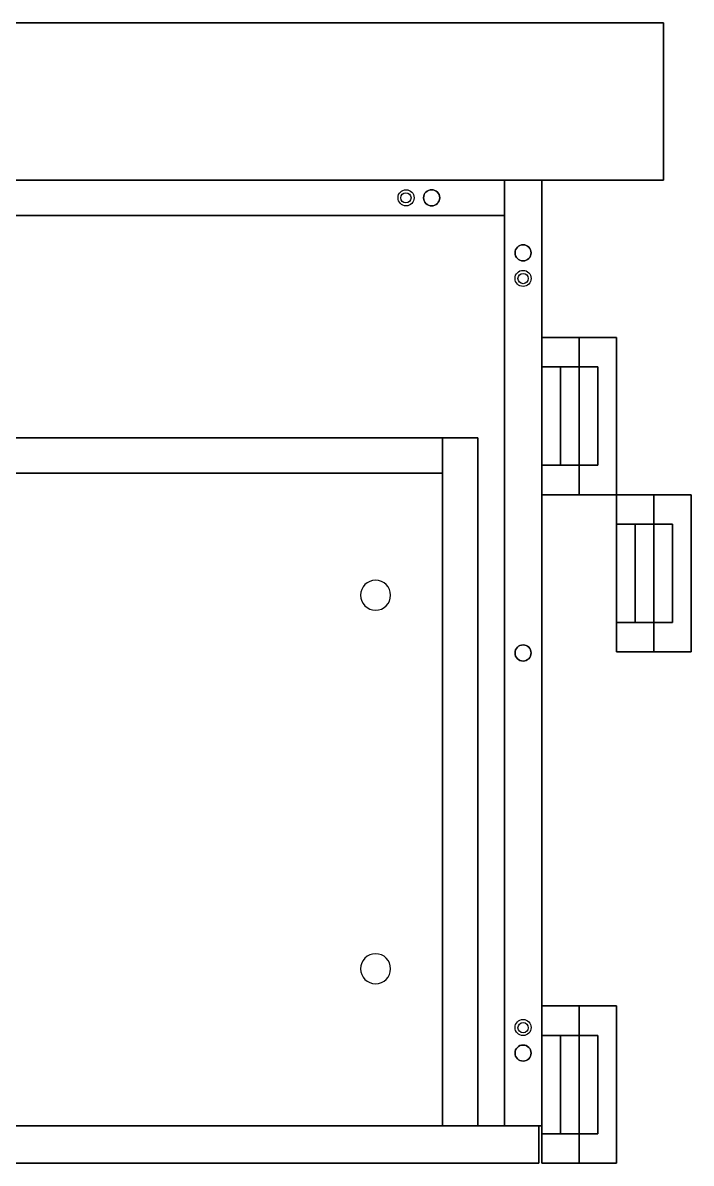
# Model space of a CAD drawing. Extents: x -234 to 3254, y -500 to 80.
# Drawn here: x 2914 to 3254, y -500 to 80 of the extents above; entities that cross this region are included whole.
import ezdxf

# ---------------------------------------------------------------- set-up
doc = ezdxf.new("R2010")
doc.units = 0

# ---------------------------------------------------------------- blocks, each defined once
blk = doc.blocks.new('Rack florencia.escritorio flotante_1cajon con ajuste izq.Suelo (1)', base_point=(505.5, 450))
at = {"layer": 'c-guatambu', "color": 0}
for points, invisible_edges in [([(19, 500), (950, 500), (473.26, 479.92), (19, 500)], 14), ([(950, 500, 19), (19, 500, 19), (477.74, 479.92, 19), (950, 500, 19)], 14), ([(473.26, 479.92), (950, 500), (477.74, 479.92), (473.26, 479.92)], 11), ([(477.74, 479.92), (950, 500), (482.18, 479.25), (477.74, 479.92)], 11), ([(950, 500, 19), (477.74, 479.92, 19), (482.18, 479.25, 19), (950, 500, 19)], 13), ([(482.18, 479.25), (950, 500), (486.46, 477.93), (482.18, 479.25)], 11), ([(950, 500, 19), (482.18, 479.25, 19), (486.46, 477.93, 19), (950, 500, 19)], 13), ([(486.46, 477.93), (950, 500), (490.5, 475.98), (486.46, 477.93)], 11), ([(950, 500, 19), (486.46, 477.93, 19), (490.5, 475.98, 19), (950, 500, 19)], 13), ([(490.5, 475.98), (950, 500), (494.2, 473.45), (490.5, 475.98)], 11), ([(950, 500, 19), (490.5, 475.98, 19), (494.2, 473.45, 19), (950, 500, 19)], 13), ([(494.2, 473.45), (950, 500), (497.49, 470.41), (494.2, 473.45)], 11), ([(950, 500, 19), (494.2, 473.45, 19), (497.49, 470.41, 19), (950, 500, 19)], 13), ([(497.49, 470.41), (950, 500), (500.29, 466.9), (497.49, 470.41)], 11), ([(950, 500, 19), (497.49, 470.41, 19), (950, 19, 19), (950, 500, 19)], 11), ([(500.29, 466.9), (950, 500), (502.53, 463.02), (500.29, 466.9)], 11), ([(502.53, 463.02), (950, 500), (504.17, 458.84), (502.53, 463.02)], 11), ([(504.17, 458.84), (950, 500), (505.16, 454.47), (504.17, 458.84)], 11), ([(505.16, 454.47), (950, 500), (505.5, 450), (505.16, 454.47)], 11), ([(505.5, 450), (950, 500), (950, 19), (505.5, 450)], 13), ([(950, 19, 19), (497.49, 470.41, 19), (500.29, 466.9, 19), (950, 19, 19)], 13), ([(950, 19, 19), (500.29, 466.9, 19), (502.53, 463.02, 19), (950, 19, 19)], 13), ([(950, 19, 19), (502.53, 463.02, 19), (504.17, 458.84, 19), (950, 19, 19)], 13), ([(950, 19, 19), (504.17, 458.84, 19), (505.16, 454.47, 19), (950, 19, 19)], 13), ([(950, 19, 19), (505.16, 454.47, 19), (505.5, 450, 19), (950, 19, 19)], 13), ([(505.16, 445.53), (505.5, 450), (950, 19), (505.16, 445.53)], 14), ([(950, 19, 19), (505.5, 450, 19), (505.16, 445.53, 19), (950, 19, 19)], 13), ([(502.53, 436.98), (504.17, 441.16), (950, 19), (502.53, 436.98)], 14), ([(950, 19, 19), (504.17, 441.16, 19), (502.53, 436.98, 19), (950, 19, 19)], 13), ([(504.17, 441.16), (505.16, 445.53), (950, 19), (504.17, 441.16)], 14), ([(950, 19, 19), (505.16, 445.53, 19), (504.17, 441.16, 19), (950, 19, 19)], 13), ([(500.29, 433.1), (502.53, 436.98), (950, 19), (500.29, 433.1)], 14), ([(950, 19, 19), (502.53, 436.98, 19), (500.29, 433.1, 19), (950, 19, 19)], 13), ([(494.2, 426.55), (497.49, 429.59), (950, 19), (494.2, 426.55)], 14), ([(950, 19, 19), (497.49, 429.59, 19), (494.2, 426.55, 19), (950, 19, 19)], 13), ([(497.49, 429.59), (500.29, 433.1), (950, 19), (497.49, 429.59)], 14), ([(950, 19, 19), (500.29, 433.1, 19), (497.49, 429.59, 19), (950, 19, 19)], 13), ([(19, 19), (456.8, 426.55), (950, 19), (19, 19)], 11), ([(950, 19, 19), (494.2, 426.55, 19), (19, 19, 19), (950, 19, 19)], 11), ([(456.8, 426.55), (460.5, 424.02), (950, 19), (456.8, 426.55)], 14), ([(460.5, 424.02), (464.54, 422.07), (950, 19), (460.5, 424.02)], 14), ([(486.46, 422.07), (490.5, 424.02), (950, 19), (486.46, 422.07)], 14), ([(490.5, 424.02), (494.2, 426.55), (950, 19), (490.5, 424.02)], 14), ([(464.54, 422.07), (468.82, 420.75), (950, 19), (464.54, 422.07)], 14), ([(468.82, 420.75), (473.26, 420.08), (950, 19), (468.82, 420.75)], 14), ([(473.26, 420.08), (477.74, 420.08), (950, 19), (473.26, 420.08)], 14), ([(477.74, 420.08), (482.18, 420.75), (950, 19), (477.74, 420.08)], 14), ([(482.18, 420.75), (486.46, 422.07), (950, 19), (482.18, 420.75)], 14)]:
    blk.add_3dface(points, dxfattribs=dict(at, invisible_edges=invisible_edges))
blk.add_3dface([(950, 19, 19), (19, 19, 19), (19, 19), (950, 19)], dxfattribs=at)
at = {"layer": 'negro', "color": 0}
for points in [[(19, 500, 19), (950, 500, 19), (950, 500), (19, 500)], [(950, 500, 19), (950, 19, 19), (950, 19), (950, 500)]]:
    blk.add_3dface(points, dxfattribs=at)
blk = doc.blocks.new('Rack florencia.escritorio flotante_1cajon con ajuste izq.Suelo')
at = {"layer": 'Taladro'}
for centre, radius in [((881, 491), 4.1), ((880.92, 491), 2.6), ((940.5, 450), 4.1), ((940.5, 449.92), 2.6), ((940.5, 69), 4.1), ((940.5, 68.92), 2.6)]:
    blk.add_circle(centre, radius, dxfattribs=at)
at = {"layer": 'c-guatambu'}
blk.add_blockref('Rack florencia.escritorio flotante_1cajon con ajuste izq.Suelo (1)', (505.5, 450), dxfattribs=at)
blk = doc.blocks.new('Rack florencia.escritorio flotante_1cajon con ajuste izq.Techo (1)', base_point=(445, 450, 150))
at = {"layer": 'c-guatambu', "color": 0}
for points, invisible_edges in [([(950, 500, 150), (0, 500, 150), (477.24, 479.92, 150), (950, 500, 150)], 14), ([(0, 500, 131), (950, 500, 131), (472.94, 474.91, 131), (0, 500, 131)], 14), ([(472.94, 474.91, 131), (950, 500, 131), (477.06, 474.91, 131), (472.94, 474.91, 131)], 11), ([(477.06, 474.91, 131), (950, 500, 131), (481.14, 474.24, 131), (477.06, 474.91, 131)], 11), ([(950, 500, 150), (477.24, 479.92, 150), (481.68, 479.25, 150), (950, 500, 150)], 13), ([(481.14, 474.24, 131), (950, 500, 131), (485.04, 472.89, 131), (481.14, 474.24, 131)], 11), ([(950, 500, 150), (481.68, 479.25, 150), (485.96, 477.93, 150), (950, 500, 150)], 13), ([(485.04, 472.89, 131), (950, 500, 131), (488.67, 470.93, 131), (485.04, 472.89, 131)], 11), ([(950, 500, 150), (485.96, 477.93, 150), (490, 475.98, 150), (950, 500, 150)], 13), ([(488.67, 470.93, 131), (950, 500, 131), (491.93, 468.39, 131), (488.67, 470.93, 131)], 11), ([(950, 500, 150), (490, 475.98, 150), (493.7, 473.45, 150), (950, 500, 150)], 13), ([(491.93, 468.39, 131), (950, 500, 131), (494.73, 465.36, 131), (491.93, 468.39, 131)], 11), ([(950, 500, 150), (493.7, 473.45, 150), (496.99, 470.41, 150), (950, 500, 150)], 13), ([(494.73, 465.36, 131), (950, 500, 131), (496.99, 461.9, 131), (494.73, 465.36, 131)], 11), ([(950, 500, 150), (496.99, 470.41, 150), (950, 19, 150), (950, 500, 150)], 11), ([(496.99, 461.9, 131), (950, 500, 131), (498.65, 458.12, 131), (496.99, 461.9, 131)], 11), ([(498.65, 458.12, 131), (950, 500, 131), (499.66, 454.11, 131), (498.65, 458.12, 131)], 11), ([(499.66, 454.11, 131), (950, 500, 131), (500, 450, 131), (499.66, 454.11, 131)], 11), ([(500, 450, 131), (950, 500, 131), (950, 19, 131), (500, 450, 131)], 13), ([(950, 19, 150), (496.99, 470.41, 150), (499.79, 466.9, 150), (950, 19, 150)], 13), ([(950, 19, 150), (499.79, 466.9, 150), (502.03, 463.02, 150), (950, 19, 150)], 13), ([(950, 19, 150), (502.03, 463.02, 150), (503.67, 458.84, 150), (950, 19, 150)], 13), ([(950, 19, 150), (503.67, 458.84, 150), (504.66, 454.47, 150), (950, 19, 150)], 13), ([(950, 19, 150), (504.66, 454.47, 150), (505, 450, 150), (950, 19, 150)], 13), ([(499.66, 445.89, 131), (500, 450, 131), (950, 19, 131), (499.66, 445.89, 131)], 14), ([(950, 19, 150), (505, 450, 150), (504.66, 445.53, 150), (950, 19, 150)], 13), ([(496.99, 438.1, 131), (498.65, 441.88, 131), (950, 19, 131), (496.99, 438.1, 131)], 14), ([(498.65, 441.88, 131), (499.66, 445.89, 131), (950, 19, 131), (498.65, 441.88, 131)], 14), ([(950, 19, 150), (503.67, 441.16, 150), (502.03, 436.98, 150), (950, 19, 150)], 13), ([(950, 19, 150), (504.66, 445.53, 150), (503.67, 441.16, 150), (950, 19, 150)], 13), ([(494.73, 434.64, 131), (496.99, 438.1, 131), (950, 19, 131), (494.73, 434.64, 131)], 14), ([(950, 19, 150), (502.03, 436.98, 150), (499.79, 433.1, 150), (950, 19, 150)], 13), ([(0, 19, 131), (458.07, 431.61, 131), (950, 19, 131), (0, 19, 131)], 11), ([(458.07, 431.61, 131), (461.33, 429.07, 131), (950, 19, 131), (458.07, 431.61, 131)], 14), ([(488.67, 429.07, 131), (491.93, 431.61, 131), (950, 19, 131), (488.67, 429.07, 131)], 14), ([(491.93, 431.61, 131), (494.73, 434.64, 131), (950, 19, 131), (491.93, 431.61, 131)], 14), ([(950, 19, 150), (496.99, 429.59, 150), (493.7, 426.55, 150), (950, 19, 150)], 13), ([(950, 19, 150), (499.79, 433.1, 150), (496.99, 429.59, 150), (950, 19, 150)], 13), ([(950, 19, 150), (493.7, 426.55, 150), (0, 19, 150), (950, 19, 150)], 11), ([(461.33, 429.07, 131), (464.96, 427.11, 131), (950, 19, 131), (461.33, 429.07, 131)], 14), ([(464.96, 427.11, 131), (468.86, 425.76, 131), (950, 19, 131), (464.96, 427.11, 131)], 14), ([(468.86, 425.76, 131), (472.94, 425.09, 131), (950, 19, 131), (468.86, 425.76, 131)], 14), ([(472.94, 425.09, 131), (477.06, 425.09, 131), (950, 19, 131), (472.94, 425.09, 131)], 14), ([(477.06, 425.09, 131), (481.14, 425.76, 131), (950, 19, 131), (477.06, 425.09, 131)], 14), ([(481.14, 425.76, 131), (485.04, 427.11, 131), (950, 19, 131), (481.14, 425.76, 131)], 14), ([(485.04, 427.11, 131), (488.67, 429.07, 131), (950, 19, 131), (485.04, 427.11, 131)], 14)]:
    blk.add_3dface(points, dxfattribs=dict(at, invisible_edges=invisible_edges))
for points in [[(950, 500, 131), (0, 500, 131), (0, 500, 150), (950, 500, 150)], [(950, 19, 131), (950, 500, 131), (950, 500, 150), (950, 19, 150)], [(0, 19, 131), (950, 19, 131), (950, 19, 150), (0, 19, 150)]]:
    blk.add_3dface(points, dxfattribs=at)
blk = doc.blocks.new('Rack florencia.escritorio flotante_1cajon con ajuste izq.Techo')
at = {"layer": 'Taladro'}
for centre in [(894, 491, 131), (940.5, 463, 131), (940.5, 259.5, 131), (940.5, 56, 131)]:
    blk.add_circle(centre, 4.1, dxfattribs=at)
at = {"layer": 'c-guatambu'}
blk.add_blockref('Rack florencia.escritorio flotante_1cajon con ajuste izq.Techo (1)', (445, 450, 150), dxfattribs=at)
blk = doc.blocks.new('Rack florencia.escritorio flotante_1cajon con ajuste izq.Lateral Derecho1', base_point=(950, 19, 19))
at = {"layer": 'c-guatambu', "color": 0}
for points in [[(931, 19, 19), (931, 500, 19), (931, 500, 131), (931, 19, 131)], [(931, 500, 19), (931, 500, 131), (950, 500, 131), (950, 500, 19)], [(950, 19, 19), (950, 500, 19), (950, 500, 131), (950, 19, 131)], [(931, 19, 131), (931, 19, 19), (950, 19, 19), (950, 19, 131)]]:
    blk.add_3dface(points, dxfattribs=at)
at = {"layer": 'negro', "color": 0}
for points in [[(931, 19, 19), (931, 500, 19), (950, 500, 19), (950, 19, 19)], [(931, 500, 131), (931, 19, 131), (950, 19, 131), (950, 500, 131)]]:
    blk.add_3dface(points, dxfattribs=at)
blk = doc.blocks.new('Rack florencia.escritorio flotante_1cajon con ajuste izq.Lateral Derecho')
at = {"layer": 'Taladro', "extrusion": (0, 0, -1)}
for centre in [(-940.5, 463, -131), (-940.5, 463, -131), (-940.5, 463, -131), (-940.5, 259.5, -131), (-940.5, 259.5, -131), (-940.5, 259.5, -131), (-940.5, 56, -131), (-940.5, 56, -131), (-940.5, 56, -131)]:
    blk.add_circle(centre, 4.1, dxfattribs=at)
at = {"layer": 'Taladro'}
for centre in [(940.5, 449.92, 19), (940.5, 449.92, 19), (940.5, 449.92, 19), (940.5, 68.92, 19), (940.5, 68.92, 19), (940.5, 68.92, 19)]:
    blk.add_circle(centre, 2.6, dxfattribs=at)
at = {"layer": 'Taladro', "extrusion": (1, 0, 0)}
for centre in [(280, 43.33, 931), (184, 43.33, 931), (56, 43.33, 931)]:
    blk.add_circle(centre, 2.6, dxfattribs=at)
at = {"layer": 'c-guatambu'}
blk.add_blockref('Rack florencia.escritorio flotante_1cajon con ajuste izq.Lateral Derecho1', (950, 19, 19), dxfattribs=at)
blk = doc.blocks.new('Rack florencia.escritorio flotante_1cajon con ajuste izq.Trasera1', base_point=(19, 500, 131))
at = {"layer": 'e-negro', "color": 0}
for points in [[(19, 500, 131), (931, 500, 131), (931, 500, 19), (19, 500, 19)], [(931, 482, 19), (19, 482, 19), (19, 500, 19), (931, 500, 19)], [(931, 482, 131), (931, 482, 19), (931, 500, 19), (931, 500, 131)], [(19, 482, 131), (931, 482, 131), (931, 482, 19), (19, 482, 19)]]:
    blk.add_3dface(points, dxfattribs=at)
at = {"layer": 'negro', "color": 0}
blk.add_3dface([(19, 482, 131), (931, 482, 131), (931, 500, 131), (19, 500, 131)], dxfattribs=at)
blk = doc.blocks.new('Rack florencia.escritorio flotante_1cajon con ajuste izq.Trasera')
at = {"layer": 'Taladro'}
blk.add_circle((880.92, 491, 19), 2.6, dxfattribs=at)
blk.add_circle((880.92, 491, 19), 2.6, dxfattribs=at)
blk.add_circle((880.92, 491, 19), 2.6, dxfattribs=at)
at = {"layer": 'Taladro', "extrusion": (0, 0, -1)}
blk.add_circle((-894, 491, -131), 4.1, dxfattribs=at)
blk.add_circle((-894, 491, -131), 4.1, dxfattribs=at)
blk.add_circle((-894, 491, -131), 4.1, dxfattribs=at)
at = {"layer": 'e-negro'}
blk.add_blockref('Rack florencia.escritorio flotante_1cajon con ajuste izq.Trasera1', (19, 500, 131), dxfattribs=at)
blk = doc.blocks.new('Rack florencia.escritorio flotante_1cajon con ajuste izq.Cajon 350x120 [1]1', base_point=(1.5, 19, 1.5))
at = {"layer": 'c-guatambu', "color": 0}
for points in [[(1.5, 19, 1.5), (1.5, 19, 131), (948.5, 19, 131), (948.5, 19, 1.5)], [(1.5, 0, 150), (1.5, 19, 131), (948.5, 19, 131), (948.5, 0, 150)], [(948.5, 0, 1.5), (948.5, 19, 1.5), (1.5, 19, 1.5), (1.5, 0, 1.5)], [(948.5, 0, 150), (948.5, 19, 131), (948.5, 19, 1.5), (948.5, 0, 1.5)], [(1.5, 0, 1.5), (1.5, 0, 150), (948.5, 0, 150), (948.5, 0, 1.5)]]:
    blk.add_3dface(points, dxfattribs=at)
blk = doc.blocks.new('Rack florencia.escritorio flotante_1cajon con ajuste izq.Cajon 350x120 [1]')
at = {"layer": 'Taladro', "extrusion": (0, -1, 0)}
for centre, radius in [((908.5, 43, -19), 4.1), ((908.5, 107, -19), 4.1), ((908.5, 75.08, -19), 2.6)]:
    blk.add_circle(centre, radius, dxfattribs=at)
at = {"layer": 'c-guatambu'}
blk.add_blockref('Rack florencia.escritorio flotante_1cajon con ajuste izq.Cajon 350x120 [1]1', (1.5, 19, 1.5), dxfattribs=at)
blk = doc.blocks.new('Rack florencia.escritorio flotante_1cajon con ajuste izq.Trasera Cajon 350x120 [1]1', base_point=(50.5, 369, 121))
at = {"layer": 'e-negro', "color": 0}
for points in [[(50.5, 369, 121), (50.5, 369, 47), (899.5, 369, 47), (899.5, 369, 121)], [(50.5, 369, 47), (50.5, 351, 47), (899.5, 351, 47), (899.5, 369, 47)], [(899.5, 369, 47), (899.5, 351, 47), (899.5, 351, 121), (899.5, 369, 121)], [(50.5, 351, 121), (50.5, 351, 47), (899.5, 351, 47), (899.5, 351, 121)]]:
    blk.add_3dface(points, dxfattribs=at)
at = {"layer": 'negro', "color": 0}
blk.add_3dface([(899.5, 369, 121), (899.5, 351, 121), (50.5, 351, 121), (50.5, 369, 121)], dxfattribs=at)
blk = doc.blocks.new('Rack florencia.escritorio flotante_1cajon con ajuste izq.Trasera Cajon 350x120 [1]')
at = {"layer": 'Taladro', "extrusion": (-1, 0, 0)}
for centre in [(-360, 52, -899.5), (-360, 52, -899.5), (-360, 52, -899.5), (-360, 116, -899.5), (-360, 116, -899.5), (-360, 116, -899.5), (-360, 84, -899.5), (-360, 84, -899.5), (-360, 84, -899.5)]:
    blk.add_circle(centre, 4.1, dxfattribs=at)
at = {"layer": 'Taladro', "extrusion": (0, 1, 0)}
blk.add_circle((-865.5, 84.11, 351), 7.64, dxfattribs=at)
at = {"layer": 'e-negro'}
blk.add_blockref('Rack florencia.escritorio flotante_1cajon con ajuste izq.Trasera Cajon 350x120 [1]1', (50.5, 369, 121), dxfattribs=at)
blk = doc.blocks.new('Rack florencia.escritorio flotante_1cajon con ajuste izq.Lateral Der Cajon 350x120 [1]1', base_point=(917.5, 19, 29))
at = {"layer": 'e-negro', "color": 0}
for points in [[(899.5, 19, 29), (899.5, 19, 121), (899.5, 369, 121), (899.5, 369, 29)], [(917.5, 369, 121), (899.5, 369, 121), (899.5, 369, 29), (917.5, 369, 29)], [(917.5, 369, 29), (899.5, 369, 29), (899.5, 19, 29), (917.5, 19, 29)], [(917.5, 19, 29), (917.5, 19, 121), (917.5, 369, 121), (917.5, 369, 29)], [(917.5, 19, 29), (899.5, 19, 29), (899.5, 19, 121), (917.5, 19, 121)]]:
    blk.add_3dface(points, dxfattribs=at)
at = {"layer": 'negro', "color": 0}
blk.add_3dface([(917.5, 19, 121), (899.5, 19, 121), (899.5, 369, 121), (917.5, 369, 121)], dxfattribs=at)
blk = doc.blocks.new('Rack florencia.escritorio flotante_1cajon con ajuste izq.Lateral Der Cajon 350x120 [1]')
at = {"layer": 'Taladro', "extrusion": (1, 0, 0)}
for centre, radius in [((360, 52, 899.5), 4.1), ((360, 116, 899.5), 4.1), ((360, 84.08, 899.5), 2.6), ((321, 38, 899.5), 4.1), ((288.92, 38, 899.5), 2.6), ((257, 38, 899.5), 4.1), ((131, 38, 899.5), 4.1), ((98.92, 38, 899.5), 2.6), ((67, 38, 899.5), 4.1)]:
    blk.add_circle(centre, radius, dxfattribs=at)
at = {"layer": 'Taladro', "extrusion": (-1, 0, 0)}
for centre, radius in [((-235, 43.33, -917.5), 2.6), ((-141, 43.33, -917.5), 2.6), ((-53, 75.11, -917.5), 7.64), ((-45, 43.33, -917.5), 2.6)]:
    blk.add_circle(centre, radius, dxfattribs=at)
at = {"layer": 'Taladro', "extrusion": (0, 1, 0)}
for centre in [(-908.5, 43, 19), (-908.5, 43, 19), (-908.5, 43, 19), (-908.5, 107, 19), (-908.5, 107, 19), (-908.5, 107, 19), (-908.5, 75, 19), (-908.5, 75, 19), (-908.5, 75, 19)]:
    blk.add_circle(centre, 4.1, dxfattribs=at)
at = {"layer": 'e-negro'}
blk.add_blockref('Rack florencia.escritorio flotante_1cajon con ajuste izq.Lateral Der Cajon 350x120 [1]1', (917.5, 19, 29), dxfattribs=at)
blk = doc.blocks.new('Rack florencia.escritorio flotante_1cajon con ajuste izq.Fondo Cajon 350x120 [1]1', base_point=(50.5, 19, 29))
at = {"layer": 'e-negro', "color": 0}
for points in [[(50.5, 19, 29), (899.5, 19, 29), (899.5, 369, 29), (50.5, 369, 29)], [(50.5, 19, 47), (899.5, 19, 47), (899.5, 369, 47), (50.5, 369, 47)], [(899.5, 369, 29), (899.5, 369, 47), (50.5, 369, 47), (50.5, 369, 29)], [(899.5, 19, 29), (899.5, 19, 47), (899.5, 369, 47), (899.5, 369, 29)], [(50.5, 19, 29), (50.5, 19, 47), (899.5, 19, 47), (899.5, 19, 29)]]:
    blk.add_3dface(points, dxfattribs=at)
blk = doc.blocks.new('Rack florencia.escritorio flotante_1cajon con ajuste izq.Fondo Cajon 350x120 [1]')
at = {"layer": 'Taladro', "extrusion": (-1, 0, 0)}
for centre in [(-321, 38, -899.5), (-321, 38, -899.5), (-321, 38, -899.5), (-289, 38, -899.5), (-289, 38, -899.5), (-289, 38, -899.5), (-257, 38, -899.5), (-257, 38, -899.5), (-257, 38, -899.5), (-131, 38, -899.5), (-131, 38, -899.5), (-131, 38, -899.5), (-99, 38, -899.5), (-99, 38, -899.5), (-99, 38, -899.5), (-67, 38, -899.5), (-67, 38, -899.5), (-67, 38, -899.5)]:
    blk.add_circle(centre, 4.1, dxfattribs=at)
at = {"layer": 'Taladro', "extrusion": (0, 0, -1)}
for centre in [(-865.5, 288.89, -47), (-865.5, 98.89, -47)]:
    blk.add_circle(centre, 7.64, dxfattribs=at)
at = {"layer": 'e-negro'}
blk.add_blockref('Rack florencia.escritorio flotante_1cajon con ajuste izq.Fondo Cajon 350x120 [1]1', (50.5, 19, 29), dxfattribs=at)
blk = doc.blocks.new('Rack florencia.escritorio flotante_1cajon con ajuste izq')
at = {"layer": 'Rack florencia.escritorio flotante_1cajon con ajuste izq.Cajon 350x120 [1]'}
blk.add_blockref('Rack florencia.escritorio flotante_1cajon con ajuste izq.Cajon 350x120 [1]', (0, 0), dxfattribs=at)
at = {"layer": 'Rack florencia.escritorio flotante_1cajon con ajuste izq.Fondo Cajon 350x120 [1]'}
blk.add_blockref('Rack florencia.escritorio flotante_1cajon con ajuste izq.Fondo Cajon 350x120 [1]', (0, 0), dxfattribs=at)
at = {"layer": 'Rack florencia.escritorio flotante_1cajon con ajuste izq.Lateral Der Cajon 350x120 [1]'}
blk.add_blockref('Rack florencia.escritorio flotante_1cajon con ajuste izq.Lateral Der Cajon 350x120 [1]', (0, 0), dxfattribs=at)
at = {"layer": 'Rack florencia.escritorio flotante_1cajon con ajuste izq.Lateral Derecho'}
blk.add_blockref('Rack florencia.escritorio flotante_1cajon con ajuste izq.Lateral Derecho', (0, 0), dxfattribs=at)
at = {"layer": 'Rack florencia.escritorio flotante_1cajon con ajuste izq.Suelo'}
blk.add_blockref('Rack florencia.escritorio flotante_1cajon con ajuste izq.Suelo', (0, 0), dxfattribs=at)
at = {"layer": 'Rack florencia.escritorio flotante_1cajon con ajuste izq.Techo'}
blk.add_blockref('Rack florencia.escritorio flotante_1cajon con ajuste izq.Techo', (0, 0), dxfattribs=at)
at = {"layer": 'Rack florencia.escritorio flotante_1cajon con ajuste izq.Trasera'}
blk.add_blockref('Rack florencia.escritorio flotante_1cajon con ajuste izq.Trasera', (0, 0), dxfattribs=at)
at = {"layer": 'Rack florencia.escritorio flotante_1cajon con ajuste izq.Trasera Cajon 350x120 [1]'}
blk.add_blockref('Rack florencia.escritorio flotante_1cajon con ajuste izq.Trasera Cajon 350x120 [1]', (0, 0), dxfattribs=at)
blk = doc.blocks.new('Rack florencia.Modelo.Latl Izq (1) (1)', base_point=(0, 65))
at = {"layer": 'c-guatambu', "color": 0}
for points, invisible_edges in [([(0, 65), (0, 80, 2590), (0, 80), (0, 65)], 9), ([(0, 65, 20), (0, 80, 2590), (0, 65), (0, 65, 20)], 11), ([(0, 15, 20), (0, 80, 2590), (0, 65, 20), (0, 15, 20)], 11), ([(0, 0), (0, 80, 2590), (0, 15, 20), (0, 0)], 15), ([(0, 0, 2590), (0, 80, 2590), (0, 0), (0, 0, 2590)], 10), ([(9.5, 15, 2590), (0, 80, 2590), (0, 0, 2590), (9.5, 15, 2590)], 13), ([(9.5, 65, 2590), (0, 80, 2590), (9.5, 15, 2590), (9.5, 65, 2590)], 11), ([(19, 65, 2590), (0, 80, 2590), (9.5, 65, 2590), (19, 65, 2590)], 11), ([(19, 80, 2590), (0, 80, 2590), (19, 65, 2590), (19, 80, 2590)], 10), ([(19, 80), (19, 65, 2590), (19, 65, 2550), (19, 80)], 13), ([(19, 80), (19, 65, 2550), (19, 65, 20), (19, 80)], 15), ([(19, 80), (19, 65, 20), (19, 65), (19, 80)], 9), ([(19, 80, 2590), (19, 65, 2590), (19, 80), (19, 80, 2590)], 10), ([(19, 65, 20), (19, 15, 2550), (19, 15, 20), (19, 65, 20)], 11), ([(19, 65, 2550), (19, 15, 2550), (19, 65, 20), (19, 65, 2550)], 14), ([(0, 0), (0, 15, 20), (0, 15), (0, 0)], 9), ([(19, 0, 2590), (9.5, 15, 2590), (0, 0, 2590), (19, 0, 2590)], 11), ([(19, 15, 2590), (9.5, 15, 2590), (19, 0, 2590), (19, 15, 2590)], 10), ([(19, 15), (19, 0, 2590), (19, 0), (19, 15)], 9), ([(19, 15, 20), (19, 0, 2590), (19, 15), (19, 15, 20)], 11), ([(19, 15, 2550), (19, 0, 2590), (19, 15, 20), (19, 15, 2550)], 15), ([(19, 15, 2590), (19, 0, 2590), (19, 15, 2550), (19, 15, 2590)], 10)]:
    blk.add_3dface(points, dxfattribs=dict(at, invisible_edges=invisible_edges))
for points in [[(19, 80), (0, 80), (0, 65), (19, 65)], [(19, 80, 2590), (0, 80, 2590), (0, 80), (19, 80)], [(0, 15, 20), (19, 15, 20), (19, 65, 20), (0, 65, 20)], [(0, 65, 20), (19, 65, 20), (19, 65), (0, 65)], [(9.5, 65, 2590), (9.5, 15, 2590), (9.5, 15, 2550), (9.5, 65, 2550)], [(19, 65, 2550), (9.5, 65, 2550), (9.5, 65, 2590), (19, 65, 2590)], [(19, 15, 2550), (9.5, 15, 2550), (9.5, 65, 2550), (19, 65, 2550)], [(0, 15), (0, 0), (19, 0), (19, 15)], [(0, 15), (19, 15), (19, 15, 20), (0, 15, 20)], [(19, 15, 2590), (9.5, 15, 2590), (9.5, 15, 2550), (19, 15, 2550)], [(19, 0), (0, 0), (0, 0, 2590), (19, 0, 2590)]]:
    blk.add_3dface(points, dxfattribs=at)
blk = doc.blocks.new('Rack florencia.Modelo.Latl Izq (2) (1)', base_point=(19, 65, 2550))
at = {"layer": 'c-guatambu', "color": 0}
for points, invisible_edges in [([(19, 65, 2550), (19, 80, 2590), (19, 80), (19, 65, 2550)], 13), ([(19, 15, 2550), (19, 65, 2550), (19, 80), (19, 15, 2550)], 14), ([(19, 0), (19, 15, 2550), (19, 80), (19, 0)], 11), ([(19, 65, 2590), (19, 80, 2590), (19, 65, 2550), (19, 65, 2590)], 10), ([(28.5, 65, 2590), (19, 80, 2590), (19, 65, 2590), (28.5, 65, 2590)], 9), ([(38, 80, 2590), (19, 80, 2590), (28.5, 65, 2590), (38, 80, 2590)], 14), ([(38, 80, 2590), (28.5, 65, 2590), (38, 0, 2590), (38, 80, 2590)], 11), ([(38, 0, 2590), (28.5, 65, 2590), (28.5, 15, 2590), (38, 0, 2590)], 13), ([(19, 0), (19, 15, 2590), (19, 15, 2550), (19, 0)], 13), ([(19, 0, 2590), (19, 15, 2590), (19, 0), (19, 0, 2590)], 10), ([(28.5, 15, 2590), (19, 15, 2590), (19, 0, 2590), (28.5, 15, 2590)], 12), ([(38, 0, 2590), (28.5, 15, 2590), (19, 0, 2590), (38, 0, 2590)], 11)]:
    blk.add_3dface(points, dxfattribs=dict(at, invisible_edges=invisible_edges))
for points in [[(38, 80), (19, 80), (19, 0), (38, 0)], [(38, 80, 2590), (19, 80, 2590), (19, 80), (38, 80)], [(38, 0, 2590), (38, 80, 2590), (38, 80), (38, 0)], [(19, 65, 2590), (28.5, 65, 2590), (28.5, 65, 2550), (19, 65, 2550)], [(19, 65, 2550), (28.5, 65, 2550), (28.5, 15, 2550), (19, 15, 2550)], [(28.5, 65, 2590), (28.5, 15, 2590), (28.5, 15, 2550), (28.5, 65, 2550)], [(19, 15, 2550), (28.5, 15, 2550), (28.5, 15, 2590), (19, 15, 2590)], [(38, 0), (19, 0), (19, 0, 2590), (38, 0, 2590)]]:
    blk.add_3dface(points, dxfattribs=at)
blk = doc.blocks.new('Rack florencia.Modelo.Latl Izq')
at = {"layer": 'Taladro', "extrusion": (-1, 0, 0)}
for centre in [(-60, 2590, -38), (-60, 0, -38), (-60, 2590, -38), (-20, 2590, -38), (-20, 0, -38), (-20, 2590, -38)]:
    blk.add_circle(centre, 4.1, dxfattribs=at)
at = {"layer": 'c-guatambu'}
for name, p in [('Rack florencia.Modelo.Latl Izq (1) (1)', (0, 65)), ('Rack florencia.Modelo.Latl Izq (2) (1)', (19, 65, 2550))]:
    blk.add_blockref(name, p, dxfattribs=at)
blk = doc.blocks.new('Rack florencia.Modelo')
at = {"layer": 'Rack florencia.Modelo.Latl Izq'}
blk.add_blockref('Rack florencia.Modelo.Latl Izq', (0, 0), dxfattribs=at)
blk = doc.blocks.new('Rack florencia.Muro 1', base_point=(-234.18, 0, 2590))
at = {"color": 0}
for points in [[(-234.18, 0, 2590), (3240, 0, 2590), (3240, 80, 2590), (-234.18, 80, 2590)], [(-234.18, 0), (3240, 0), (3240, 80), (-234.18, 80)], [(3240, 80), (3240, 80, 2590), (-234.18, 80, 2590), (-234.18, 80)], [(3240, 0), (3240, 0, 2590), (3240, 80, 2590), (3240, 80)], [(-234.18, 0), (-234.18, 0, 2590), (3240, 0, 2590), (3240, 0)]]:
    blk.add_3dface(points, dxfattribs=at)

msp = doc.modelspace()

# ---------------------------------------------------------------- block references
for name, p in [('Rack florencia.Muro 1', (-234.18, 0, 2590)), ('Rack florencia.escritorio flotante_1cajon con ajuste izq', (2228, -500, 600)), ('Rack florencia.Modelo', (3178, -160)), ('Rack florencia.Modelo', (3216, -240)), ('Rack florencia.Modelo', (3178, -500))]:
    msp.add_blockref(name, p)

doc.saveas('drawing.dxf')
